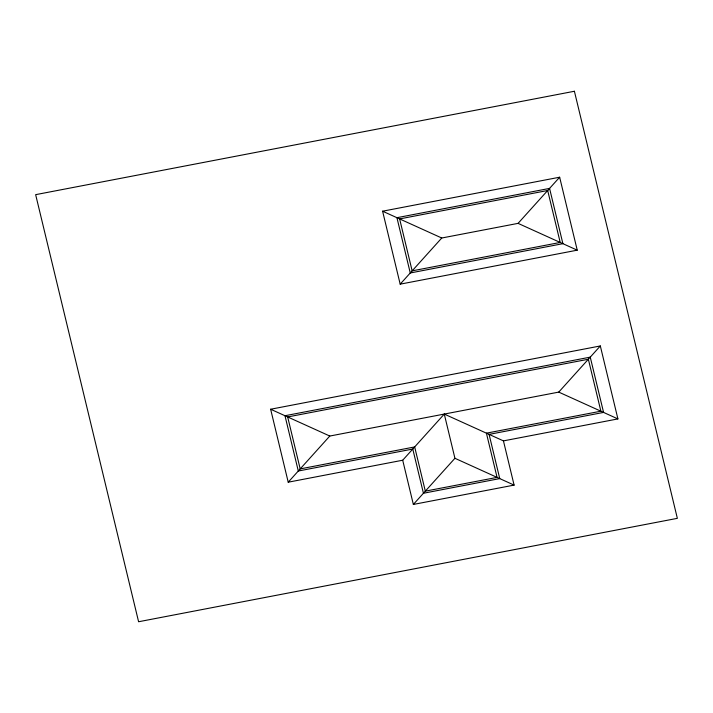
<?xml version="1.0" encoding="UTF-8"?>
<svg xmlns="http://www.w3.org/2000/svg" width="713" height="713" viewBox="0 0 713 713"><rect width="100%" height="100%" fill="white"/><g stroke="black" fill="none" stroke-linecap="round" stroke-linejoin="round"><path stroke-width="1.07" d="M400.18 284.157L441.757 238.008L518.075 223.365L577.236 250.174L559.652 177.216L382.596 211.2L400.18 284.157L577.236 250.174M518.075 223.365L559.652 177.216M288.221 482.193L329.798 436.044L558.751 392.105L617.913 418.914L600.328 345.957L270.637 409.235L288.221 482.193L402.702 460.224L444.279 414.075L503.44 440.884L617.913 418.914M402.702 460.224L413.353 504.439L454.93 458.29L444.279 414.075M558.751 392.105L600.328 345.957M413.353 504.439L514.1 485.107L503.44 440.884M382.596 211.2L441.757 238.008M454.93 458.29L514.1 485.107M270.637 409.235L329.798 436.044M574.402 91.255L35.65 194.658L138.598 621.745L677.35 518.342L574.402 91.255M549.571 188.401L396.936 217.697L410.26 272.972L562.896 243.677L549.571 188.401M547.682 190.505L399.628 218.918L412.15 270.869L560.204 242.456L547.682 190.505M590.248 357.142L284.977 415.732L298.301 471.008L412.782 449.038L423.433 493.253L499.751 478.601L489.091 434.386L603.572 412.417L590.248 357.142M588.359 359.245L287.669 416.953L300.191 468.904L414.672 446.935L425.322 491.15L497.068 477.389L486.409 433.165L600.881 411.196L588.359 359.245"/></g></svg>
